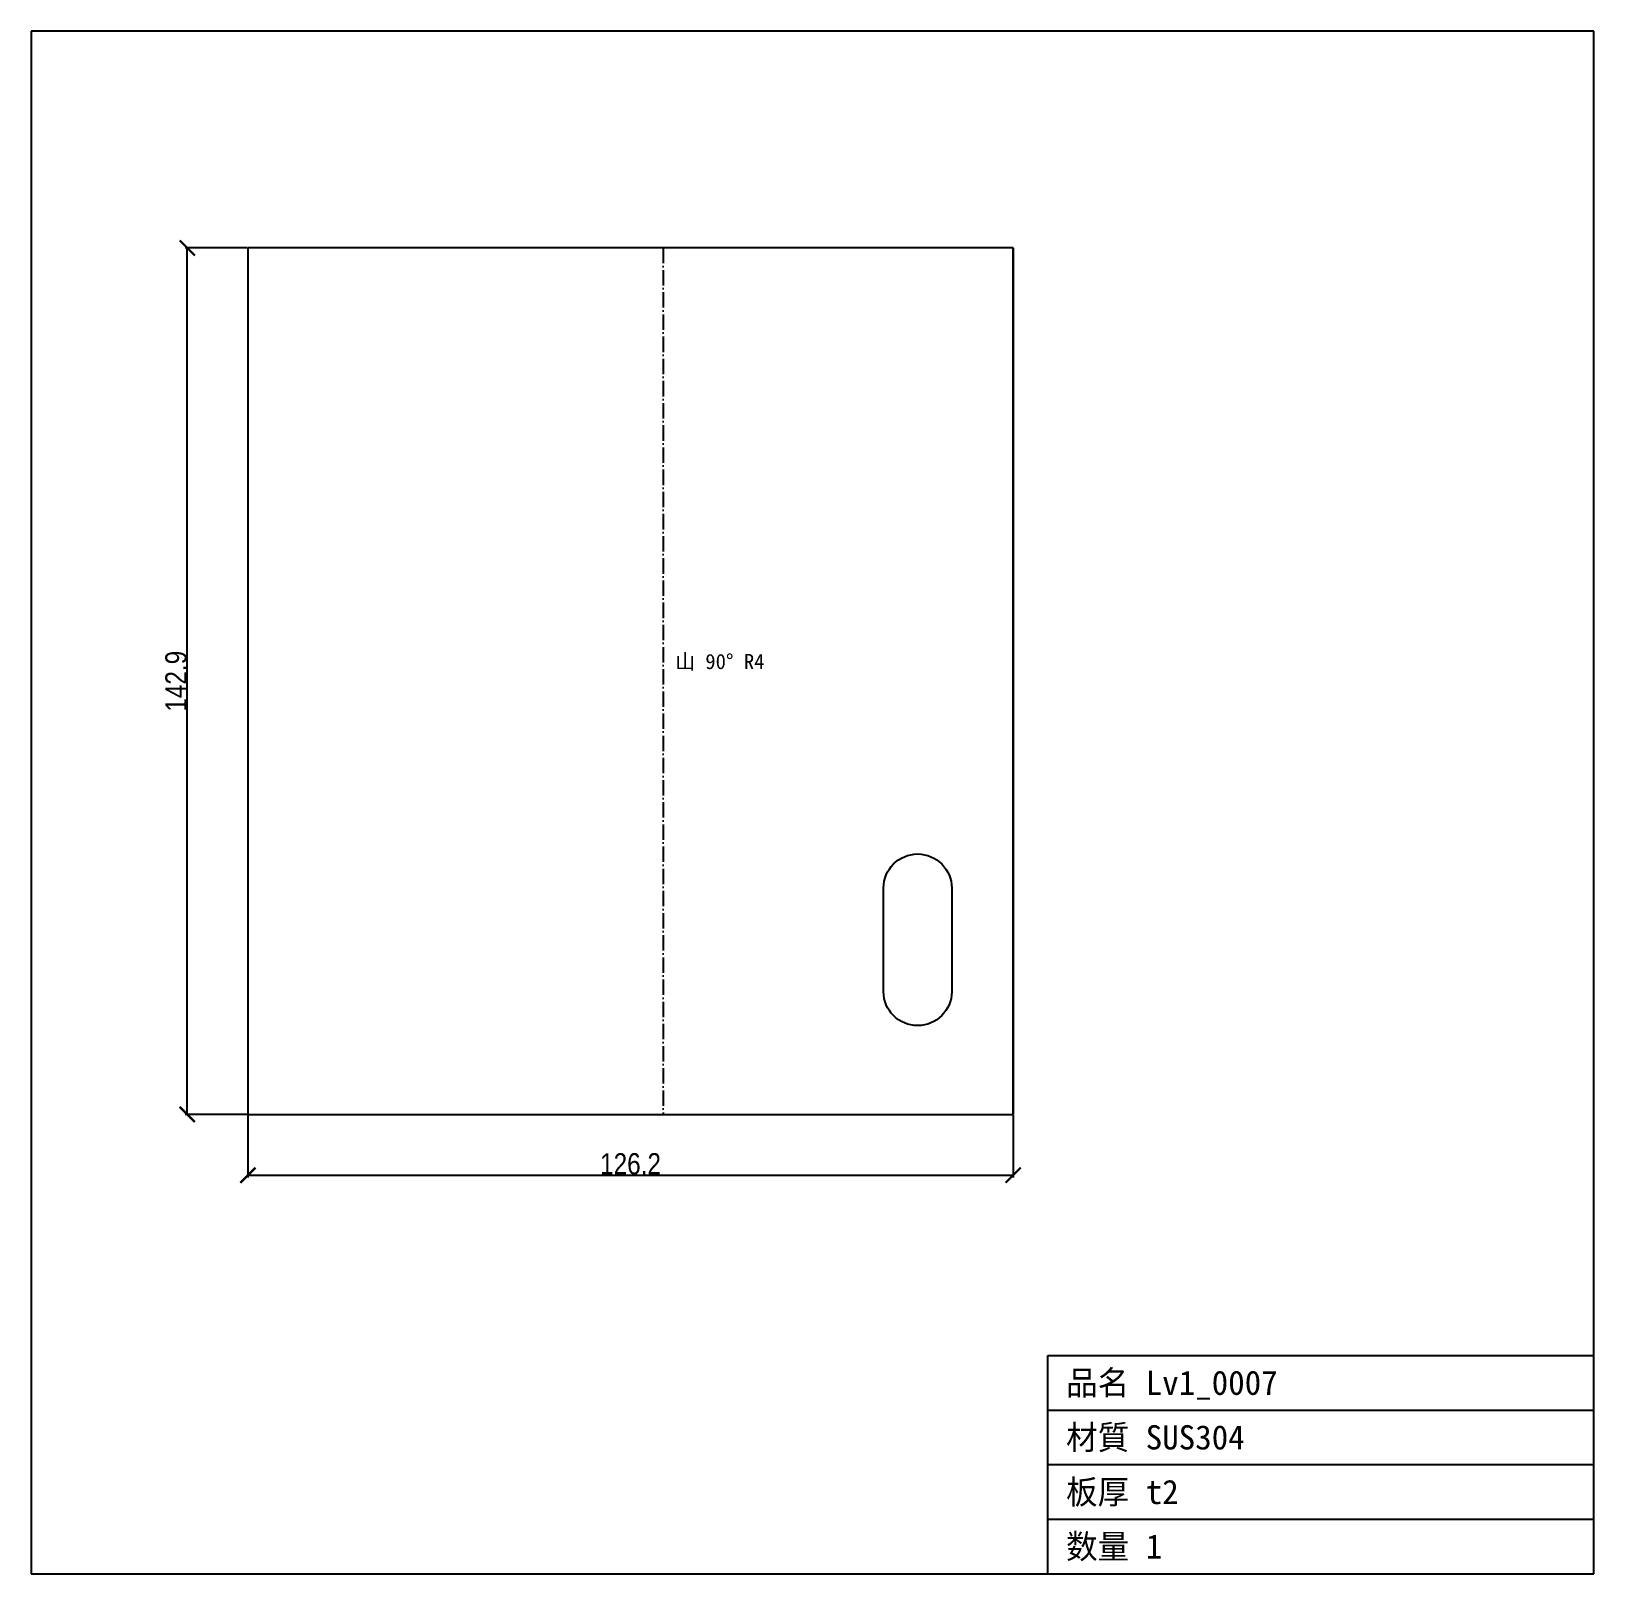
# Model space of a CAD drawing. Header units: millimetres. Extents: x -36 to 222, y -76 to 179.
import ezdxf

# ---------------------------------------------------------------- set-up
doc = ezdxf.new("R2010")
doc.units = ezdxf.units.MM
doc.linetypes.add('DASHDOT', pattern=[3.556, 2.54, -0.508, 0, -0.508])
doc.styles.add('OpenSansCondensed-Light', font='OpenSansCondensed-Light.ttf')
doc.dimstyles.new('EZDXF', dxfattribs={"dimtxt": 0.25, "dimasz": 0.175, "dimexe": 0.375, "dimexo": 0.125, "dimgap": 0.1, "dimtad": 1, "dimlfac": 100, "dimzin": 12, "dimdsep": 46, "dimtxsty": 'OpenSansCondensed-Light', "dimblk": 'ARCHTICK', "dimcen": 2.5, "dimazin": 3, "dimtfac": 0.5, "dimtmove": 2, "dimatfit": 3})

# ---------------------------------------------------------------- blocks, each defined once
blk = doc.blocks.new('_ARCHTICK')
at = {"color": 0, "linetype": 'BYBLOCK', "const_width": 0.15}
blk.add_lwpolyline([(-0.5, -0.5), (0.5, 0.5)], dxfattribs=at)

msp = doc.modelspace()

# ---------------------------------------------------------------- linework, layer by layer
at = {"color": 7, "linetype": 'CONTINUOUS'}
for p, q in [((221.9, 178.63), (-35.73, 178.63)), ((-35.73, 178.63), (-35.73, -75.73)), ((221.9, -75.73), (221.9, 178.63)), ((0, 142.9), (0, 0)), ((71.61, 142.9), (0, 142.9)), ((126.17, 142.9), (71.61, 142.9)), ((126.17, 0), (126.17, 142.9)), ((126.17, 142.9), (126.17, 0)), ((0, 0), (126.17, 0)), ((131.9, -75.73), (131.9, -39.73)), ((131.9, -39.73), (221.9, -39.73)), ((131.9, -48.73), (221.9, -48.73)), ((131.9, -57.73), (221.9, -57.73)), ((131.9, -66.73), (221.9, -66.73)), ((-35.73, -75.73), (221.9, -75.73))]:
    msp.add_line(p, q, dxfattribs=at)
at = {"color": 1, "linetype": 'DASHDOT'}
msp.add_line((68.46, 142.9), (68.46, 0), dxfattribs=at)
at = {"color": 7, "linetype": 'CONTINUOUS'}
msp.add_lwpolyline([(116.04, 37.34), (116.04, 20.28, -1), (104.8, 20.28), (104.8, 37.34, -1)], format="xyb", close=True, dxfattribs=at)

# ---------------------------------------------------------------- texts
at = {"color": 2}
for s, height, p in [('山 90° R4', 2.5, (70.46, 73.45)), ('品名 Lv1_0007', 4, (134.9, -46.23)), ('材質 SUS304', 4, (134.9, -55.23)), ('板厚 t2', 4, (134.9, -64.23)), ('数量 1', 4, (134.9, -73.23))]:
    msp.add_text(s, height=height, dxfattribs=at).set_placement(p)

# ---------------------------------------------------------------- dimensions: what is measured, and where the dimension line sits
at = {"color": 8}
msp.add_linear_dim(base=(-10, 0), p1=(0, 0), p2=(0, 142.9), angle=90, dimstyle='EZDXF', override={"dimtxt": 3.5, "dimasz": 2.5, "dimdec": 1, "dimlfac": 1}, dxfattribs=at).render()
msp.add_linear_dim(base=(0, -10), p1=(0, 0), p2=(126.17, 0), dimstyle='EZDXF', override={"dimtxt": 3.5, "dimasz": 2.5, "dimdec": 1, "dimlfac": 1}, dxfattribs=at).render()

doc.saveas('drawing.dxf')
